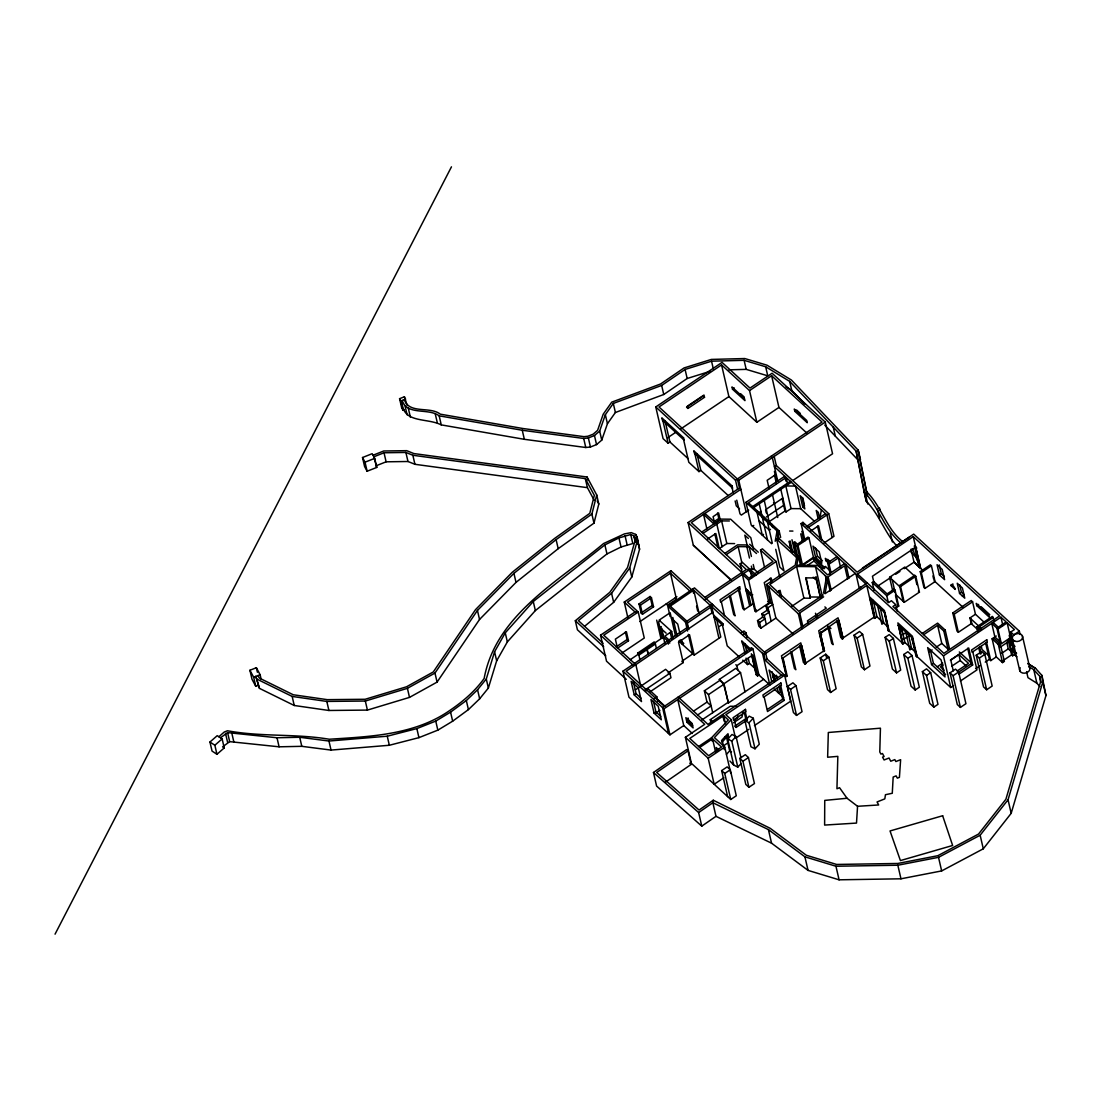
<?xml version="1.0" encoding="UTF-8"?>
<svg xmlns="http://www.w3.org/2000/svg" width="1101" height="1101" viewBox="0 0 1101 1101"><rect width="100%" height="100%" fill="white"/><g stroke="black" fill="none" stroke-linecap="round" stroke-linejoin="round"><path stroke-width="1.5" d="M857.555 806.29L856.509 823.08L824.621 825.076L824.745 800.399L847.041 798.266L857.555 806.29L878.667 804.969L877.057 801.955L884.819 798.872L885.452 794.716L892.278 793.27L893.172 777.045L896.118 775.875L897.343 778.159L899.421 777.334L900.632 759.676L895.87 761.562L894.824 759.607L890.764 761.231L889.044 758.011L884.089 759.979L882.548 757.116L884.089 756.511L882.465 753.497L880.924 754.102L879.782 751.969L880.442 728.188L828.324 732.495L827.635 757.227L837.833 756.373L836.939 788.756L839.554 787.71L847.041 798.266M1028.664 666.477L1033.77 669.683L1039.716 676.234L1040.486 682.111L1005.887 799.271L978.528 834.063L937.791 855.711L897.824 863.459L836.636 864.45L806.345 855.271L770.177 828.296L713.269 800.234L712.856 802.739L715.98 816.323L771.553 843.187L808.051 870.396L839.086 879.809L900.976 878.804L941.658 870.919L983.289 848.802L1011.172 813.336L1045.95 695.571L1041.945 675.422L1035.559 668.376L1027.728 663.463M692.047 590.108L670.922 570.717L670.468 573.222L676.468 599.233L667.536 605.233L666.16 603.967M737.835 715.65L737.367 718.155L734.518 720.068M742.941 712.072L742.019 717.068L733.527 722.779M775.2 541.252L777.086 530.93L745.969 502.317L784.779 476.224L785.908 481.082M777.416 540.426L779.15 530.943L748.515 502.799L786.169 477.49L787.655 483.958M775.723 549.33L779.825 567.111L783.967 570.91L776.659 539.229L778.503 537.99L798.445 556.322L796.615 557.56L795.211 565.212L766.489 584.521L770.672 602.619L772.737 604.532L768.03 607.697L771.154 621.267M820.011 517.374L821.387 509.859M791.647 606.403L803.895 598.16L810.35 598.228L806.249 578.176M816.13 576.704L820.603 598.325L815.91 577.956L805.657 577.86L810.35 598.228M823.534 593.164L826.521 576.814L815.483 566.671L796.587 566.478L769.709 584.548L798.844 611.33L823.204 594.953M825.144 593.178L828.131 576.841L844.591 565.776L847.674 579.112M760.323 514.318L760.97 511.387L758.204 513.245M259.478 688.373L255.831 676.413L259.478 688.373L294.242 705.493L328.91 710.475L367.417 710.09L409.503 697.387L437.069 682.111L479.527 619.478L516.011 582.388L558.193 548.683L593.976 523.14L591.884 514.084L596.714 494.968L587.067 477.008L413.852 453.557L406.696 450.667L383.712 450.997L373.005 455.25M593.976 523.14L598.806 504.024L596.714 494.968M603.045 643.273L578.397 620.634L611.578 593.288L629.703 567.965L637.479 540.164L637.135 537.082L635.717 534.453L631.313 532.623L624.446 533.889L603.554 543.55C558.372 581.603 495.794 614.95 484.137 678.491C474.751 691.511 462.448 701.943 449.194 710.861C414.251 734.945 370.156 736.583 329.309 739.239C295.55 733.541 261.267 737.037 227.453 730.761L224.232 732.041L218.851 736.748M584.466 626.4L613.656 602.343L631.795 577.02L639.571 549.22L637.135 537.082M715.98 816.323L701.777 826.135L698.64 812.552L712.856 802.739L768.415 829.603L804.914 856.826L835.948 866.239L897.838 865.235L938.52 857.335L980.151 835.219L1008.048 799.766L1042.812 681.987L1041.945 675.422M220.489 737.821L227.59 732.605L276.998 737.753L299.706 737.271L328.951 741.028L387.249 736.211L416.852 728.587L435.748 721.1L450.57 712.127L466.329 700.553L477.559 689.749L486.284 679L494.569 651.764L505.263 632.841L533.269 601.518L604.876 544.871L618.955 537.949L630.722 534.494L633.846 535.788L635.91 542.229M224.219 747.937L222.141 738.881L217.214 735.674L209.947 742.033L212.039 751.075L216.952 754.295L224.219 747.937L222.581 746.863L229.669 741.647L279.09 746.808L301.798 746.327L331.043 750.084L389.341 745.267L418.93 737.642L437.84 730.142L452.662 721.183L468.42 709.595L479.651 698.805L488.362 688.056L496.661 660.806L507.355 641.897L535.361 610.573L606.968 553.927L621.047 547.004L632.814 543.55L630.722 534.494M710.517 371.202L687.175 378.496L663.752 394.502L615.404 412.49L607.435 423.72L601.752 440.125L596.549 444.584L590.453 447.006L585.773 447.501L524.351 439.313L441.253 424.89C426.679 417.348 401.493 424.05 402.182 400.489C407.274 415.861 428.413 407.687 439.175 415.834L522.259 430.257L583.695 438.459L588.361 437.95L594.457 435.542L599.66 431.069L605.357 414.664L613.312 403.434L661.66 385.446L685.083 369.454L711.549 361.183L744.111 360.316L765.663 366.771L789.665 381.373L856.138 451.162L866.253 501.258C879.396 514.346 884.832 533.09 897.191 546.426M55.05 934.171L451.465 166.829M257.386 679.331L292.164 696.438L326.818 701.433L365.326 701.034L407.411 688.331L434.978 673.055L477.449 610.422L513.919 573.346L556.101 539.628L591.884 514.084M698.598 746.506L711.48 737.849L728.325 719.93L723.646 715.65L689.79 738.413L708.631 755.726L721.513 747.07L712.54 738.826L699.658 747.483M670.165 616.601L667.743 606.073L694.47 587.879L765.732 653.361L767.039 659.017L784.641 675.188L725.834 714.728L731.229 719.669L714.384 737.587L724.747 747.097L730.747 773.122M741.001 763.695L737.794 767.122L733.734 765.071L727.72 739.046L732 734.491L736.06 736.541L740.945 757.681M744.95 720.728L749.231 716.159L753.29 718.224L759.291 744.235L755.011 748.804L750.951 746.753L744.95 720.728L749.01 722.779L755.011 748.804M737.794 767.122L731.78 741.097L736.06 736.541M749.01 722.779L753.29 718.224M726.467 754.309L729.688 750.896L726.399 736.638M216.952 754.295L214.86 745.239L222.141 738.881M605.756 655.824L577.419 629.786L575.328 620.73L609.748 592.366L627.529 567.538L635.153 540.274L634.864 537.701M777.334 592.269L780.058 590.287L781.531 596.659M701.777 826.135L656.595 786.059L653.471 772.489L686.611 749.588L688.029 750.841L691.153 764.424L665.279 782.288M688.029 750.841L656.691 772.475L699.052 810.047L713.269 800.234M659.953 620.923L658.591 621.859L662.43 638.484M661.261 626.579L659.898 627.515L666.16 633.185M637.933 654.297L637.672 653.168L654.187 641.924L655.191 642.833L638.608 653.98L639.915 659.623M630.322 659.623L663.408 637.094L667.591 640.878L668.335 644.126M675.436 635.621L670.151 612.72L659.1 620.152L671.651 631.492L664.784 636.158L668.968 639.942L669.711 643.19M687.561 631.052L685.51 622.134L712.086 604.064M713.476 605.344L686.9 623.4L688.208 629.056M634.465 663.421L686.818 627.79M664.412 706.319L626.18 671.197L712.939 612.239M640.81 686.198L665.61 669.325L669.917 673.22L670.963 677.748L650.182 691.731M668.032 672.917L683.239 662.568L678.533 642.2L689.529 634.726L694.222 655.081L720.783 637.025L716.324 617.702M830.347 574.502L827.649 562.831L836.939 556.542M665.087 420.967L669.931 441.983L668.087 443.221L663.077 438.625L655.769 406.943L722.036 362.394L750.001 388.089L772.09 373.239L825.255 422.082L832.562 453.763L792.844 480.476M749.533 390.594L771.622 375.744L778.944 407.425L756.855 422.275L749.533 390.594L721.568 364.899L658.99 406.971L738.743 480.242L746.065 511.924M687.932 408.43L704.502 397.296L703.979 395.025L687.409 406.159L687.932 408.43L686.556 407.164L703.112 396.016L704.502 397.296M732.509 389.217L731.986 386.946L744.414 398.369L744.937 400.626L732.509 389.217L734.353 387.979M667.729 437.689L676.262 431.964M680.528 429.087L728.89 396.58L721.568 364.899M683.583 439.616L688.799 462.255L698.984 471.613L700.828 470.375L697.029 453.915M794.798 411.292L794.275 409.035L806.703 420.444L807.226 422.715L794.798 411.292L796.642 410.054L800.358 413.481M737.615 489.257L735.523 480.215L822.034 422.055L771.622 375.744M738.743 480.242L825.255 422.082M731.05 580.241L693.313 545.188L688.084 522.548L739.459 488.018L737.367 478.976M774.182 456.42L776.274 465.475L774.43 466.714L826.92 514.938L832.136 537.563M714.659 521.241L718.802 518.461L717.549 513.025M701.667 532.1L720.99 519.108L730.665 519.204L750.813 537.715L753.414 549.027M720.192 519.727L714.659 523.443L713.104 516.658L718.623 512.942L720.192 519.727L718.802 518.461M703.044 533.366L721.609 520.897L729.385 520.966M752.671 506.611L790.312 481.302M748.721 510.135L741.358 515.075L739.982 513.809L736.748 500.157M753.703 507.561L791.344 482.252M707.544 539.063L715.815 533.503L719.297 548.587L726.839 543.522L734.615 543.591M758.272 511.759L757.089 512.557L762.319 535.182L763.502 534.384M628.01 618.335L624.267 602.082L670.922 570.717M766.255 509.226L782.825 498.092M752.368 526.361L753.745 525.425M766.296 516.988L784.421 504.808M639.034 603.912L650.085 596.481L651.462 597.747L653.554 606.802L642.502 614.234L641.126 612.954L639.034 603.912L640.41 605.178L642.502 614.234M640.41 605.178L651.462 597.747M626.29 679.345L606.527 661.192L600.527 635.181L635.029 611.977L638.25 612.005L644.264 638.029L622.175 652.879M768.429 522.149L784.999 511.015L782.15 498.684M784.999 511.015L786.031 511.965L791.041 508.593L800.716 508.69L814.286 521.158M724.843 553.39L737.532 544.857L747.194 544.954L756.497 553.5M726.22 554.656L738.152 546.633L749.148 546.743L751.391 556.445M641.126 612.954L652.164 605.536L650.085 596.481M802.767 507.01L800.166 495.698L802.23 497.611L804.845 508.923L802.767 507.01L804.611 505.786M770.48 529.32L769.31 530.104L758.947 520.594M639.929 621.597L676.922 596.728M616.092 646.934L627.13 639.502L625.382 631.96M764.493 567.208L760.53 550.073L762.374 548.835L776.191 561.524L779.646 576.525M805.024 540.729L801.074 523.594L802.918 522.356L857.115 572.148L913.72 534.109L1019.361 631.162L1020.132 634.506M628.506 640.768L617.468 648.2L615.376 639.144L626.414 631.726L628.506 640.768L627.13 639.502M806.207 526.663L825.53 513.658M807.969 527.668L828.75 513.699L776.274 465.475M704.833 597.403L746.299 569.534L740.12 563.781L742.322 562.322L756.126 575.011M704.365 599.907L749.919 569.3L751.845 577.64M796.34 555.606L793.353 542.669L794.743 541.747L797.413 544.197L807.996 537.082L809.029 538.031L813.474 557.271L824.663 567.552M810.24 531.37L818.525 525.796L821.952 540.605M754.749 573.731L772.971 561.496L760.53 550.073M801.542 565.474L797.069 546.082L809.029 538.031M771.884 581.094L771.168 577.97L764.259 582.608L768.966 602.976L755.892 611.757L748.57 580.089L776.191 561.524M638.869 655.109L655.453 643.961M727.651 796.629L721.637 770.604L727.155 766.902L730.266 769.75L736.28 795.775L730.761 799.491L691.4 763.323L685.386 737.298L704.709 724.307L677.748 699.534L683.762 725.559L669.958 734.849L628.974 697.194L622.96 671.17L632.635 664.674L635.855 664.701L640.438 684.547M824.057 542.999L833.98 536.325L828.75 513.699M752.754 594.801L751.377 595.724L754.859 610.807L755.892 611.757M813.474 557.271L802.423 564.689L797.991 545.463M803.634 564.703L813.295 558.207L824.69 568.68M815.607 557.45L812.992 546.137L819.213 551.849L821.828 563.161L815.607 557.45L817.451 556.211L815.58 548.133M807.047 565.68L813.956 561.042L813.295 558.207M719.077 626.62L723.233 623.827M738.083 588.113L742.79 608.481L744.152 609.761L753.456 603.513M828.337 562.9L825.846 560.615L827.691 559.377L830.168 561.661M635.291 689.914L639.433 687.134M767.59 601.71L770.342 599.852M754.859 610.807L756.236 609.885M766.324 624.515L764.245 615.473L769.076 612.225L766.998 610.312L765.952 605.798L770.672 602.619M634.259 694.91L631.121 681.34L638.374 688.001L641.498 701.571L634.259 694.91L636.089 693.671L633.309 681.602M821.236 569.203L825.378 566.423L829.136 569.878M830.994 572.465L829.067 564.125L838.384 557.863L840.682 567.868M644.966 689.997L669.917 673.22M645.736 691.015L648.503 689.157L656.788 696.768L657.834 701.296M768.553 586.42L775.875 618.101L760.929 628.148L759.621 622.492L765.016 618.858L762.649 617.166L761.864 613.766L766.998 610.312M760.929 628.148L758.85 626.249L757.543 620.592L762.649 617.166M741.234 632.855L744.001 631.011L746.079 632.91L747.125 637.438M844.591 563.574L827.677 574.942L821.456 569.245L822.158 568.763L817.314 565.432L796.821 565.226L798.445 556.322L800.372 564.662M743.313 634.768L746.079 632.91M654.035 698.626L656.788 696.768M825.048 593.714L855.271 573.387M801.858 628.836L798.39 613.835L823.658 596.838M857.583 574.048L888.645 602.591L891.411 600.733L895.691 604.655L892.925 606.513L943.887 653.333L999.57 615.913L913.252 536.614L856.661 574.653L801.074 523.594M654.09 713.131L650.952 699.548L658.205 706.209L661.329 719.793L654.09 713.131L655.921 711.893L653.485 701.337M655.783 713.131L659.926 710.351M669.958 734.849L663.944 708.824L752.946 648.998L751.556 647.718L662.568 707.558L668.568 733.569M737.973 670.509L736.858 665.678L752.74 655.012L757.571 675.945L758.947 675.009L752.946 648.998M763.612 679.303L728.408 702.961L723.715 684.382L719.311 679.441L735.867 668.307L740.533 672.587L744.978 691.827M697.759 714.907L711.136 705.906L706.993 702.094L704.379 690.781L719.572 680.583M764.355 652.095L867.244 582.924M742.776 660.16L747.551 664.55L749.396 663.311L748.281 658.481M754.446 725.559L790.656 701.213L784.641 675.188L781.421 675.161L765.195 660.256L763.888 654.6L866.79 585.429L943.433 655.838L950.741 687.519L953.507 685.662M874.111 590.37L872.281 582.457L873.657 581.534L872.446 576.25L915.757 547.128L916.789 548.078M728.408 702.961L723.963 683.735L740.533 672.587M712.705 712.691L708.521 694.593L723.715 684.382M765.195 660.256L767.039 659.017M892.594 590.356L889.58 577.282L904.761 567.07L915 576.47L914.738 575.341L899.545 585.553L903.205 601.38M693.492 711.177L706.993 702.094M757.571 675.945L756.194 674.679L757.571 673.743M686.9 722.201L685.854 717.673L692.061 723.385L693.107 727.912L686.9 722.201L688.731 720.962L688.042 717.948M783.017 657.971L787.201 676.069L786.513 676.537L782.673 657.655M801.652 645.447L805.836 663.545L805.148 664.013L801.308 645.131L782.329 658.439M823.782 651.489L819.598 633.378L820.286 632.91L824.47 651.021L823.782 651.489L818.731 630.804L838.054 617.812L843.105 638.497L842.416 638.952L840.696 637.369L836.884 620.909M842.416 638.952L838.577 620.069L819.598 633.378M820.644 633.268L829.59 627.253L830.98 628.52M873.176 600.362L876.974 616.821L874.676 618.363L870.96 599.962L875.13 618.06L874.098 617.111L842.072 638.635L838.233 620.854M895.953 607.903L898.719 606.045L895.058 590.205L894.026 589.255L887.117 593.893L873.657 581.534M920.257 571.625L930.373 564.827L931.418 565.776L935.066 581.617L924.95 588.416L923.918 587.466L920.257 571.625L921.289 572.575L924.95 588.416M701.998 719.889L727.885 702.493M888.246 602.109L886.773 595.779L895.058 590.205M915.771 576.291L919.431 592.132L904.238 602.343L900.577 586.503L915.771 576.291L914.738 575.341M921.289 572.575L931.418 565.776M710.888 722.394L710.269 719.669L730.238 706.25L736.707 706.333M678.216 697.029L707.943 724.348L781.421 675.161M824.126 650.705L804.803 663.697L800.964 645.915M874.676 618.363L869.914 597.224L884.42 610.546L889.113 630.901L888.135 630.735L884.42 612.321L888.603 630.433L902.586 643.273M939.428 574.915L937.075 564.73L942.25 569.492L944.603 579.676L939.428 574.915L941.272 573.676L939.249 564.951M888.658 631.217L884.943 612.803L870.437 599.481L870.492 600.265M820.204 657.944L825.722 654.228L828.833 657.077L836.141 688.758L830.622 692.474L827.512 689.611L820.204 657.944L823.314 660.793L830.622 692.474M854.018 635.208L859.551 631.492L862.647 634.341L869.969 666.022L864.45 669.738L861.34 666.876L854.018 635.208L857.128 638.057L864.45 669.738M823.314 660.793L828.833 657.077M857.128 638.057L862.647 634.341M787.408 686.515L792.926 682.799L796.037 685.662L802.051 711.686L796.532 715.389L793.422 712.54L787.408 686.515L790.518 689.377L796.532 715.389M744.304 712.402L745.762 718.733L734.725 726.165L736.101 727.431L747.152 719.999L745.322 712.086M790.518 689.377L796.037 685.662M951.058 585.608A3.496 1.06 56.1 0 1 952.613 585.237A3.496 1.06 56.1 0 1 955.2 589.407L951.058 585.608L952.902 584.37A3.496 1.06 56.1 0 1 952.833 583.847M767.521 709.347L782.701 699.135L779.687 686.061M780.692 685.689L784.091 700.401L767.521 711.535L764.122 696.823M902.641 644.057L898.402 625.175L912.908 638.497L911.931 638.332L917.078 656.595L912.385 636.227L897.879 622.905L902.641 644.057L904.939 642.516L901.526 627.708M723.054 746.106L728.339 742.556M885.094 637.383L889.236 634.603L893.379 638.415L900.687 670.082L896.544 672.876L892.402 669.064L885.094 637.383L889.236 641.195L896.544 672.876M736.087 737.904L748.79 729.357M723.852 777.76L714.177 784.256L708.177 758.245L724.747 747.097M959.577 593.439L957.237 583.255L962.412 588.003L964.765 598.187L959.577 593.439L961.421 592.2L959.742 584.92M889.236 641.195L893.379 638.415M902.71 634.713L906.852 631.919M962.178 595.806L964.008 594.581L961.421 592.2M903.756 639.241L907.898 636.447M922.432 633.336L937.612 623.125L945.208 630.102L949.392 648.214L948.002 649.136L941.795 643.424L937.612 625.327L923.808 634.603M975.458 614.262L969.94 617.978L971.247 623.634L958.352 632.291L956.975 631.024L952.792 612.913L971.206 600.54L972.582 601.82L975.458 614.262L984.019 622.134M958.352 632.291L954.182 614.193L972.582 601.82M739.803 758.396L745.322 754.68L748.432 757.543L754.446 783.568L748.914 787.27L745.817 784.421L739.803 758.396L742.914 761.259L748.914 787.27M730.761 799.491L724.747 773.466L730.266 769.75M742.914 761.259L748.432 757.543M903.728 654.517L907.871 651.737L912.013 655.535L919.335 687.217L915.192 689.997L911.05 686.198L903.728 654.517L907.871 658.329L915.192 689.997M976.766 605.66L976.243 603.389L988.67 614.812L989.193 617.083L976.766 605.66L978.61 604.421M948.002 649.136L943.832 631.038L945.208 630.102M907.871 658.329L912.013 655.535M916.624 656.912L916.569 656.127L950.741 687.519M929.368 651.778L932.134 649.92M936.277 647.14L941.795 643.424M977.922 631.685L976.807 626.841L992.331 616.395L994.12 620.579M979.216 626.854L993.377 617.344M943.433 655.838L1000.947 617.179L1006.135 621.941L998.304 627.198L993.13 622.437M931.57 664.564L927.648 647.594L941.121 659.953L945.03 676.922L931.57 664.564L933.414 663.325L930.207 649.439M922.377 671.638L926.519 668.857L930.662 672.67L937.983 704.351L933.841 707.131L929.698 703.319L922.377 671.638L926.519 675.45L933.841 707.131M937.212 666.807L942.731 663.105M926.519 675.45L930.662 672.67M943.254 664.935L940.433 666.848L944.052 670.179M950.342 660.173L958.833 654.462L968.508 663.352L957.182 670.963M999.928 645.709L1000.96 646.659L1004.36 661.371L1002.516 662.609L998.332 644.512L1001.098 642.654L997.96 629.07L1007.167 622.891L1014.42 629.552L1010.732 632.029L1019.801 670.839M1002.516 662.609L996.295 656.898L992.125 638.8L996.267 636.006M951.732 666.215L960.223 660.504L958.833 654.462M949.998 672.849L955.517 669.147L958.627 671.995L965.935 703.677L960.416 707.393L957.306 704.53L949.998 672.849L953.094 675.711L960.416 707.393M976.215 655.219L981.748 651.517L984.845 654.366L992.166 686.047L986.647 689.763L983.537 686.9L976.215 655.219L979.326 658.081L986.647 689.763M953.094 675.711L958.627 671.995M979.326 658.081L984.845 654.366M1019.361 631.162L1013.842 634.878L1010.732 632.029M958.833 672.037L971.729 663.38L959.301 651.957M958.833 674.239L972.651 664.963L968.729 647.994L950.782 660.049L953.273 670.853M975.596 668.624L979.739 665.844M985.257 662.128L989.4 659.348L985.601 642.888M960.402 681.024L976.972 669.89L972.789 651.792M989.4 659.348L990.776 660.614L996.295 656.898M1001.649 653.306L1008.268 648.861L1006.727 642.186M1007.167 622.891L1014.475 654.572L1012.645 655.797L1009.245 641.099L1008.213 640.149L1011.599 654.847L1003.314 660.421L1004.36 661.371M862.427 568.061L909.385 537.109M877.456 586.255L891.521 576.993M895.746 574.213L899.957 571.447M904.182 568.666L914.023 562.184L920.574 568.295L915.757 547.128L914.312 545.903L919.184 567.015L923.023 570.538M404.273 409.531L402.925 410.067L401.672 407.742L399.58 398.686L404.411 396.773L407.053 405.14M402.925 410.067L400.833 401.012L405.663 399.099M362.518 457.521L372.166 453.695L374.67 458.36L376.762 467.416L367.115 471.242L364.61 466.576L362.518 457.521L365.023 462.186L367.115 471.242M257.978 675.56L259.299 678.037L293.251 694.759L327.3 699.658L365.16 699.273L406.517 686.79L433.271 671.968L475.536 609.624L512.24 572.286L554.601 538.444L589.792 513.327L594.334 495.367L585.319 478.605L412.847 455.264L405.884 452.442L384.015 452.772L373.831 456.805L376.762 467.416M365.023 462.186L374.67 458.36M375.923 465.861L386.107 461.814L407.976 461.498L414.939 464.305L587.411 487.66L594.168 500.226M257.923 685.469L255.776 686.322L252.019 679.317L249.927 670.275L256.354 667.715L260.125 674.72L261.157 679.234M255.776 686.322L253.684 677.266L260.125 674.72M729.055 369.826L746.203 369.372L767.755 375.826L765.663 366.771M789.623 531.04L792.926 531.081M747.73 569.313L754.378 569.368L758.052 572.754M825.97 579.869L827.58 579.883L830.195 591.196M810.584 596.976L820.837 597.072M727.72 739.046L731.78 741.097M729.688 750.896L731.491 751.804M786.1 386.988L791.757 390.428L804.707 404.026M915.949 563.822L915.33 563.079M1027.949 663.642L1035.559 668.376M1039.867 686.529L1036.908 683.253L1027.976 677.652L1026.572 671.624M209.947 742.033L214.86 745.239M761.864 613.766L764.245 615.473M637.672 653.168L638.608 653.98L637.617 653.058M704.901 513.451L715.471 522.824M689.749 763.172L691.153 764.424M653.471 772.489L698.64 812.552M670.22 606.128L686.886 621.198L688.813 629.538M685.51 622.134L668.844 607.064L693.726 590.136L699.107 613.477M680.019 640.066L683.749 643.424L682.427 644.415L681.34 639.722M678.67 641.016L694.222 655.081M683.239 662.568L681.836 661.288L692.818 653.815L688.318 634.3M778.944 407.425L806.661 432.899M981.101 606.706L989.799 614.702M941.272 573.676L944.369 576.539M997.96 629.07L991.753 623.359L994.877 636.942L1001.098 642.654M740.56 393.676L744.29 397.103M1015.026 646.452L1012.824 644.415L1014.379 651.214L1016.595 653.237M934.033 580.654L962.783 607.078M1008.268 648.861L1011.365 651.709M1014.475 654.572L1016.897 656.788M993.501 637.864L998.676 642.626L1000.066 641.704L996.928 628.12M1011.599 654.847L1012.645 655.797M728.89 396.58L756.855 422.275M969.94 617.978L978.225 625.574M978.183 625.905L981.583 629.029M992.125 638.8L998.332 644.512M976.807 626.841L980.303 630.047M971.247 623.634L978.266 630.089M952.792 612.913L954.182 614.193M989.015 655.893L982.023 649.466L981.28 646.232M918.385 591.182L919.431 592.132M770.961 456.392L772.338 457.658L777.788 481.261M899.545 585.553L900.577 586.503M889.58 577.282L899.806 586.682M937.612 625.327L943.832 631.038M972.651 664.963L971.261 663.697L967.696 648.269M895.567 594.375L904.238 602.343M779.769 488.39L780.802 489.339L786.031 511.965M960.223 660.504L966.265 666.05M897.687 605.096L898.719 606.045M872.281 582.457L886.773 595.779M865.868 583.847L856.193 574.97L859.33 588.54M773.508 502.717L774.54 503.666M801.721 531.315L803.166 532.65M763.199 499.524L764.245 500.473L769.461 523.099M829.053 561.785L825.323 558.358L825.846 560.615M897.948 625.478L898.925 625.643L903.095 643.755M827.649 562.831L829.067 564.125M655.769 406.943L735.523 480.215M817.451 556.211L822.419 560.781M933.414 663.325L945.663 674.583M739.459 488.018L740.835 489.298L691.304 522.59L741.978 569.134M876.974 616.821L888.19 627.13M904.939 642.516L915.041 651.792M813.956 561.042L822.819 569.176M793.353 542.669L797.069 546.082M776.659 539.229L796.615 557.56M669.931 441.983L688.208 458.773M700.828 470.375L728.174 495.491M739.555 508.882L736.28 505.868L735.138 500.927M813.157 577.227L815.635 579.511L815.112 577.241M771.636 543.743L751.185 524.957L745.969 502.317M824.897 606.899L826.273 608.165L807.432 620.84L808.382 624.116M748.391 538.43L744.813 535.141L747.056 544.844M749.616 544.238L758.272 552.193M713.875 523.897L703.525 514.373L706.883 528.92M820.176 633.584L821.552 634.85L820.837 631.726M766.489 584.521L798.39 613.835M748.529 570.222L753.717 574.983L748.928 578.204L743.739 573.442M748.57 580.089L742.363 574.378L749.671 606.059M765.952 605.798L768.03 607.697M745.666 588.705L751.364 593.934L751.887 596.205L746.189 590.962M775.875 618.101L793.27 634.093M693.313 545.188L730.032 578.92M805.836 663.545L800.785 642.86L781.462 655.852L786.513 676.537M805.148 664.013L803.413 662.43L799.615 645.97M757.543 620.592L759.621 622.492M692.625 589.131L763.888 654.6M690.231 591.375L670.468 573.222L627.487 602.109L638.25 612.005L603.747 635.208L635.855 664.701M713.586 615.074L722.394 623.152L722.917 625.423L714.109 617.331M751.006 649.439L741.689 640.878L742.212 643.135L749.822 650.14M777.389 677.693L769.104 670.082L771.76 681.602M749.396 663.311L755.314 668.747M675.092 597.967L676.468 599.233M739.184 656.857L727.224 645.874L722.394 624.941M758.947 675.009L768.581 683.859M774.32 689.13L783.637 697.69M782.701 699.135L784.091 700.401M735.826 664.729L736.858 665.678M652.164 605.536L653.554 606.802M719.311 679.441L723.963 683.735M624.267 602.082L635.029 611.977M745.762 718.733L747.152 719.999M704.379 690.781L708.521 694.593M710.269 719.669L712.498 721.719M600.527 635.181L632.635 664.674M688.731 720.962L692.46 724.389M687.726 720.935L692.653 725.463M718.664 749.795L716.187 747.51L716.916 750.717M575.328 620.73L603.678 646.782M656.568 698.474L664.853 706.099M683.762 725.559L692.336 733.445M622.96 671.17L663.944 708.824M685.386 737.298L708.177 758.245M721.637 770.604L724.747 773.466M636.089 693.671L640.933 698.117M655.921 711.893L660.765 716.338M688.084 522.548L742.212 572.837L740.12 563.781M903.205 542.009C886.071 529.03 881.708 506.309 866.404 491.528L858.051 450.006L791.426 380.051L766.998 365.188L744.785 358.541L711.329 359.421L684.038 367.954L660.559 384.001L611.743 402.154L603.21 414.196L597.595 430.353L593.178 434.166L587.92 436.244L584.025 436.657L522.989 428.523L440.304 414.169C430.051 405.98 409.283 414.43 404.328 399.635M856.138 451.162L864.175 492.202C879.438 507.217 884.048 529.994 901.251 543.137M911.009 552.262L917.105 557.973M919.184 567.015L914.023 562.184L911.022 549.193M824.732 425.055L858.23 460.218M729.922 761.039L733.734 765.071M637.809 543.509L639.227 546.124M597.196 501.024L598.806 504.024M399.58 398.686L400.833 401.012M249.927 670.275L253.684 677.266M867.533 495.684L858.051 450.006M912.316 548.628L920.574 568.295L913.252 536.614M1042.812 681.987L1045.95 695.571M1039.716 676.234L1041.106 682.262M1033.77 669.683L1036.908 683.253M1022.416 635.938L1029.738 667.619M1009.204 635.277L1011.516 645.282M1012.287 648.613L1013.058 651.943M1000.947 617.179L1002.873 625.519M986.592 642.502L990.776 660.614M979.697 647.154L981.211 653.733M978.693 647.526L980.22 654.104M970.71 618.679L972.018 624.336M1008.048 799.766L1011.172 813.336M932.932 575.906L933.676 579.071M980.151 835.219L983.289 848.802M915.371 578.108L916.885 584.645M890.282 532.87L892.374 541.926M911.931 638.332L916.101 656.43M879.548 508.043L880.25 511.057M908.256 633.887L911.669 648.695L909.825 649.934L905.655 631.836M877.469 509.02L879.561 518.062M892.168 579.663L895.182 592.737M894.026 589.255L894.755 592.421M895.485 595.6L897.315 603.513M895.691 604.655L897.164 611.055M901.224 628.616L901.953 631.809M858.408 450.681L860.5 459.736M866.404 491.528L867.106 494.555M865.634 494.927L867.726 503.983M864.175 492.202L866.253 501.258M938.52 857.335L941.658 870.919M879.905 606.555L883.704 623.001L881.86 624.239L877.69 606.142M833.251 427.133L835.342 436.189M866.79 585.429L874.153 617.895M845.967 564.841L849.05 578.176M789.665 381.373L791.757 390.428M819.791 518.819L818.291 512.364L816.226 510.451L818.084 518.543M897.838 865.235L900.976 878.804M817.52 526.182L820.562 539.339M838.921 620.386L843.105 638.497M828.131 576.841L831.214 590.177M825.447 575.837L826.218 579.167M802.753 497.693L804.239 504.162M815.483 566.671L822.406 596.687M828.915 626.565L833.099 644.663L831.723 643.397L827.539 625.299M800.716 508.69L795.486 486.064L785.825 485.968L791.041 508.593M802.918 522.356L803.606 525.37M802.092 532.939L803.964 541.018M800.716 533.861L802.574 541.94M816.859 614.496L817.575 617.633M825.722 654.228L826.493 657.558M820.286 632.91L824.47 651.021M815.483 613.229L816.557 617.922M794.771 543.977L798.129 558.524M791.977 539.738L795.335 554.285M777.031 481.426L775.476 474.724L767.191 480.284L769.131 488.665M796.587 566.478L803.895 598.16M774.416 471.393L776.728 481.398M790.133 540.976L792.748 552.289M774.485 475.123L776.425 483.504M789.472 541.651L791.702 551.34M789.087 541.293L791.316 550.982M744.111 360.316L746.203 369.372M772.517 494.9L777.746 517.539M799.711 612.94L802.794 626.276M779.15 530.943L780.65 537.412M777.086 530.93L778.957 539.008M776.976 531.577L778.834 539.655M771.897 524.282L772.654 527.517M769.365 524.489L768.636 521.268L767.452 522.067L772.296 543.068M765.58 509.818L766.296 512.901M764.19 519.727L763.447 516.52L762.277 517.305L767.493 539.93M759.222 503.845L762.126 516.424M779.04 590.604L780.141 595.38M791.647 651.627L795.83 669.725L794.44 668.458L790.642 651.998M757.626 511.167L758.314 514.181M770.149 578.259L771.237 582.966M835.948 866.239L839.086 879.809M711.549 361.183L713.283 368.725M753.249 564.524L754.378 569.368M746.877 546.715L749.478 558.042M751.35 566.12L752.093 569.355M776.494 675.243L777.251 678.533M779.15 686.763L780.292 691.703L778.462 692.942L777.32 688.001M732.096 487.757L733.238 492.697M774.278 674.83L775.421 679.771M772.159 671.816L774.443 681.698M772.407 674.638L773.163 677.927M738.152 546.633L741.881 562.804M762.511 653.333L769.819 685.001M747.579 590.04L751.061 605.123M804.914 856.826L808.051 870.396M739.459 589.407L744.152 609.761M721.609 520.897L726.839 543.522M752.121 656.058L755.837 672.16M751.35 653.746L756.194 674.679M685.083 369.454L687.175 378.496M744.937 643.989L746.795 652.04M716.82 524.117L722.05 546.743M742.721 643.617L744.95 653.278M746.065 658.109L747.551 664.55M730.376 595.503L735.083 615.872L733.706 614.592L729.371 595.792M714.824 533.902L717.921 547.321M694.814 453.502L698.984 471.613M721.306 601.6L724.554 615.693M768.415 829.603L771.553 843.187M661.66 385.446L663.752 394.502M711.631 606.582L718.939 638.263M710.241 605.302L712.168 613.642M734.284 719.503L736.101 727.431M662.871 420.596L668.087 443.221M731.229 719.669L735.358 737.56M723.646 715.65L725.531 723.784M727.83 735.963L728.559 739.129M722.614 714.7L724.1 721.1M692.956 590.549L693.616 593.37M696.561 606.169L697.69 611.055M722.476 741.661L724.307 749.588M712.54 738.826L715.54 751.832M711.48 737.849L712.223 741.097M679.895 633.447L677.721 624.047L671.459 618.377L672.821 617.455L677.17 636.24M671.651 631.492L673.151 638.002M670.275 632.428L671.775 638.938M613.312 403.434L615.404 412.49M661.632 628.148L663.435 635.979M663.408 637.094L664.908 643.603M661.357 629.91L662.857 636.419M656.691 620.138L660.82 638.029M637.479 540.164L639.571 549.22M635.717 534.453L637.121 540.481M633.846 535.788L635.236 541.83M605.357 414.664L607.435 423.72M655.095 642.75L656.402 648.406M624.996 535.554L627.088 544.61M599.66 431.069L601.752 440.125M629.703 567.965L631.795 577.02M648.269 654.476L647.127 649.494L648.076 654.297M618.955 537.949L621.047 547.004M594.457 435.542L596.549 444.584M588.361 437.95L590.453 447.006M583.695 438.459L585.773 447.501M604.876 544.871L606.968 553.927M587.067 477.008L587.755 480.022M585.319 478.605L587.411 487.66M611.578 593.288L613.656 602.343M556.101 539.628L558.193 548.683M522.259 430.257L524.351 439.313M533.269 601.518L535.361 610.573M513.919 573.346L516.011 582.388M505.263 632.841L507.355 641.897M494.569 651.764L496.661 660.806M439.175 415.834L441.253 424.89M435.239 413.825L437.331 422.867M477.449 610.422L479.527 619.478M486.284 679L488.362 688.056M477.559 689.749L479.651 698.805M408.333 408.278L410.412 417.334M404.411 396.773L405.113 399.787M405.03 405.787L407.109 414.829M412.847 455.264L414.939 464.305M466.329 700.553L468.42 709.595M405.884 452.442L407.976 461.498M450.57 712.127L452.662 721.183M384.015 452.772L386.107 461.814M434.978 673.055L437.069 682.111M435.748 721.1L437.84 730.142M407.411 688.331L409.503 697.387M416.852 728.587L418.93 737.642M387.249 736.211L389.341 745.267M365.326 701.034L367.417 710.09M326.818 701.433L328.91 710.475M328.951 741.028L331.043 750.084M292.164 696.438L294.242 705.493M299.706 737.271L301.798 746.327M276.998 737.753L279.09 746.808M256.354 667.715L257.4 672.243M231.788 733.032L233.88 742.088M227.59 732.605L229.669 741.647M225.526 733.417L227.618 742.473M859.895 588.14A6.978 2.119 56.1 0 1 861.188 587.163M1029.187 666.724A5.23 3.909 -13 0 1 1024.907 673.165A5.23 3.909 -13 0 1 1020.228 667.784M724.747 737.064L721.554 740.546L721.939 742.225L728.367 735.399L727.981 733.706L724.747 737.064M739.624 586.668L720.095 599.797L720.618 602.068L740.147 588.939L739.624 586.668M780.857 682.964L762.91 695.034L763.433 697.291L781.38 685.235L780.857 682.964M745.487 709.361L733.06 717.714L733.583 719.971L746.01 711.618L745.487 709.361M986.771 639.777L971.577 649.989L972.1 652.246L987.294 642.048L986.771 639.777M1009.411 638.374L999.749 644.869L1000.272 647.127L1009.934 640.631L1009.411 638.374M942.649 815.745L890.035 830.952L900.412 860.583L952.64 845.485L942.649 815.745M683.583 437.84L661.825 417.857L662.348 420.114L684.093 440.097L683.583 437.84M732.096 485.968L693.768 450.763L694.291 453.034L732.619 488.238L732.096 485.968M1014.984 641.264A5.23 3.909 -13 0 0 1022.636 636.928A5.23 3.909 -13 0 0 1014.75 634.437A5.23 3.909 -13 0 0 1014.984 641.264"/></g></svg>
